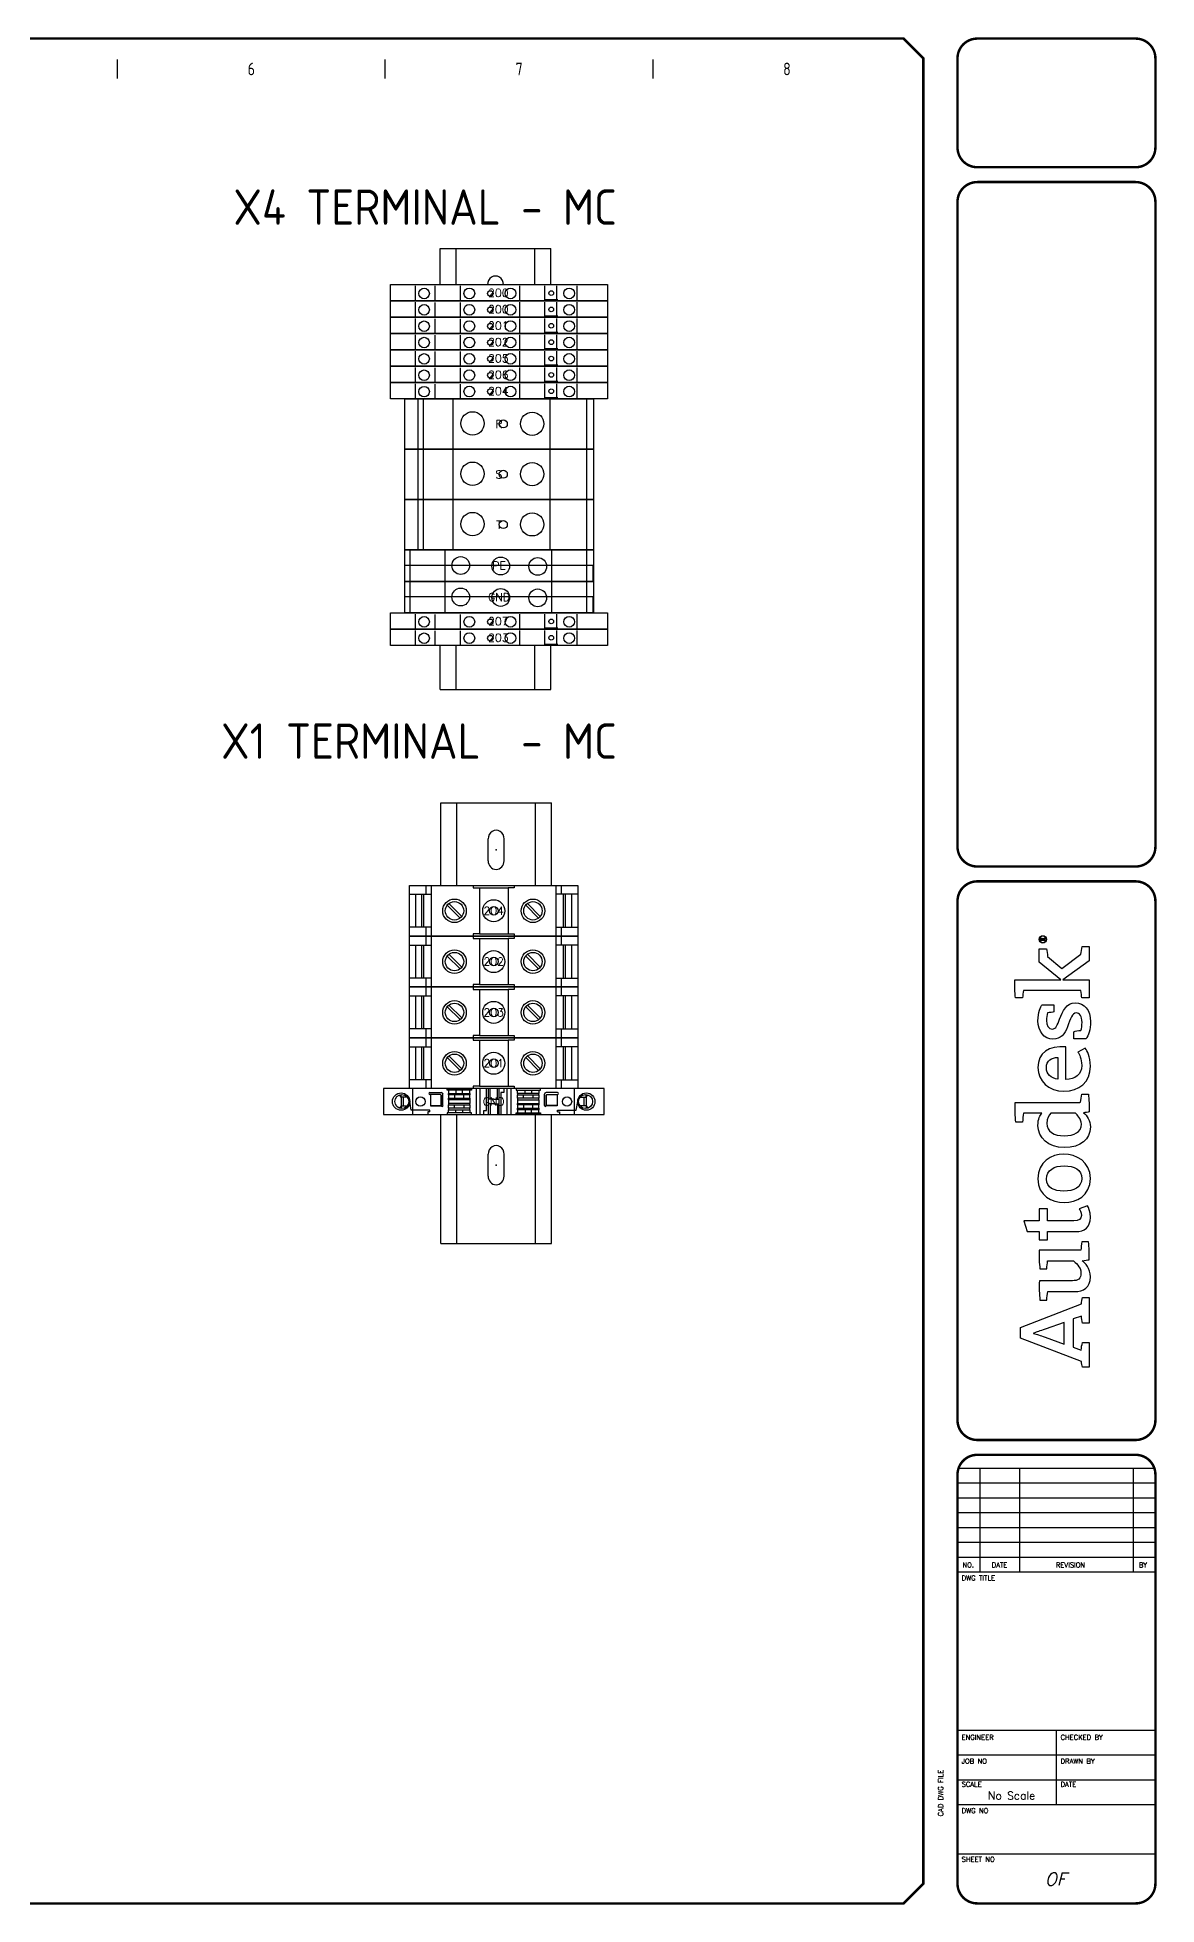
# Model space of a CAD drawing. Header units: inches. Extents: x 0 to 840, y 0 to 593.
# Drawn here: x 485 to 840, y 0 to 593 of the extents above; entities that cross this region are included whole.
import ezdxf
from ezdxf.enums import TextEntityAlignment as Align

# ---------------------------------------------------------------- set-up
doc = ezdxf.new("R2010")
doc.units = ezdxf.units.IN
doc.header["$MEASUREMENT"] = 0
for name, color, linetype in [('LAYER_1', 160, 'Continuous'), ('MISC', 7, 'Continuous'), ('PSYMS', 7, 'Continuous'), ('PTAG', 150, 'Continuous'), ('PTERM', 4, 'Continuous'), ('SYMS', 7, 'Continuous'), ('TITLE', 7, 'Continuous')]:
    doc.layers.add(name, color=color, linetype=linetype)
doc.styles.add('ITALIC', font='ITALIC')
doc.styles.add('SIMPLEX', font='simplex')
doc.styles.add('WD', font='txt.shx')
doc.styles.add('WD_IEC', font='isocp2.shx', dxfattribs={"width": 0.9, "height": 4})

# ---------------------------------------------------------------- blocks, each defined once
blk = doc.blocks.new('VDIN7029')
for p, q in [((-17.53, 139.92), (17.53, 139.92)), ((-17.53, 0), (-17.53, 139.92)), ((-12.45, 0), (-12.45, 139.92)), ((12.45, 0), (12.45, 139.92)), ((17.53, 0), (17.53, 139.92)), ((-2.54, 121.51), (-2.54, 128.42)), ((2.54, 121.51), (2.54, 128.42)), ((-2.54, 71.47), (-2.54, 78.39)), ((2.54, 71.47), (2.54, 78.39)), ((-2.54, 21.44), (-2.54, 28.35)), ((2.54, 21.44), (2.54, 28.35)), ((-17.53, 0), (17.53, 0))]:
    blk.add_line(p, q)
for centre, start_param, end_param in [((0, 128.42), 4.712386, 7.853986), ((0, 121.51), 1.570796, 4.712386), ((0, 78.39), 4.712386, 7.853986), ((0, 71.47), 1.570796, 4.712386), ((0, 28.35), 4.712386, 7.853986), ((0, 21.44), 1.570796, 4.712386)]:
    blk.add_ellipse(centre, major_axis=(0, 2.77), ratio=0.917668, start_param=start_param, end_param=end_param)
for p in [(0, 124.97), (0, 74.93), (0, 24.89)]:
    blk.add_point(p)
blk = doc.blocks.new('AI9-BLK2')
at = {"layer": 'LAYER_1', "color": 7}
blk.add_circle((0, 0), 2.03, dxfattribs=at)
blk.add_open_spline([(1.7, 0), (1.7, -1), (1, -1.8), (0, -1.8), (-1, -1.8), (-1.7, -1), (-1.7, 0), (-1.7, 1), (-1, 1.8), (0, 1.8), (1, 1.8), (1.7, 1), (1.7, 0)], degree=3, knots=[0, 0, 0, 0, 1, 1, 1, 2, 2, 2, 3, 3, 3, 4, 4, 4, 4], dxfattribs=at)
blk = doc.blocks.new('AI9-BLK1')
at = {"layer": 'LAYER_1', "color": 7}
for points, knots in [([(0.7, -1.1), (0.7, -1.1), (0.2, -0.4), (0.2, -0.4), (0.1, -0.2), (0, -0.2), (-0.1, -0.1), (0.3, 0), (0.5, 0.2), (0.5, 0.5), (0.5, 0.8), (0.3, 1.1), (-0.2, 1.1), (-0.2, 1.1), (-0.8, 1.1), (-0.8, 1.1), (-0.8, 1.1), (-0.8, -1.1), (-0.8, -1.1), (-0.8, -1.1), (-0.5, -1.1), (-0.5, -1.1), (-0.5, -1.1), (-0.5, -0.1), (-0.5, -0.1), (-0.4, -0.1), (-0.3, -0.2), (-0.2, -0.3), (-0.2, -0.3), (0.3, -1.1), (0.3, -1.1), (0.3, -1.1), (0.7, -1.1), (0.7, -1.1)], [0, 0, 0, 0, 1, 1, 1, 2, 2, 2, 3, 3, 3, 4, 4, 4, 5, 5, 5, 6, 6, 6, 7, 7, 7, 8, 8, 8, 9, 9, 9, 10, 10, 10, 11, 11, 11, 11]), ([(0.2, 0.5), (0.2, 0.2), (-0.1, 0.1), (-0.3, 0.1), (-0.3, 0.1), (-0.5, 0.1), (-0.5, 0.1), (-0.5, 0.1), (-0.5, 0.8), (-0.5, 0.8), (-0.5, 0.8), (-0.2, 0.8), (-0.2, 0.8), (0.1, 0.8), (0.2, 0.7), (0.2, 0.5)], [0, 0, 0, 0, 1, 1, 1, 2, 2, 2, 3, 3, 3, 4, 4, 4, 5, 5, 5, 5])]:
    blk.add_open_spline(points, degree=3, knots=knots, dxfattribs=at)
blk = doc.blocks.new('LOGO')
for points, knots in [([(35.2, 4.3), (35.2, 4.3), (22.1, 38.1), (22.1, 38.1), (22.1, 38.1), (16.1, 38.1), (16.1, 38.1), (16.1, 38.1), (3.2, 4.3), (3.2, 4.3), (2.2, 4.2), (0.9, 4), (0, 3.7), (0, 3.7), (0, 0), (0, 0), (0, 0), (13.7, 0), (13.7, 0), (13.7, 0), (13.7, 3.7), (13.7, 3.7), (12.4, 4), (10.9, 4.3), (9.5, 4.4), (9.5, 4.4), (11.1, 8.8), (11.1, 8.8), (11.1, 8.8), (26.8, 8.8), (26.8, 8.8), (26.8, 8.8), (28.4, 4.3), (28.4, 4.3), (27, 4.2), (25.8, 4), (24.5, 3.7), (24.5, 3.7), (24.5, 0), (24.5, 0), (24.5, 0), (38.7, 0), (38.7, 0), (38.7, 0), (38.7, 3.7), (38.7, 3.7), (37.9, 3.9), (36, 4.3), (35.2, 4.3)], [0, 0, 0, 0, 1, 1, 1, 2, 2, 2, 3, 3, 3, 4, 4, 4, 5, 5, 5, 6, 6, 6, 7, 7, 7, 8, 8, 8, 9, 9, 9, 10, 10, 10, 11, 11, 11, 12, 12, 12, 13, 13, 13, 14, 14, 14, 15, 15, 15, 16, 16, 16, 16]), ([(70.8, 23.1), (70.8, 23.1), (70.8, 27.7), (70.8, 27.7), (70.8, 27.7), (75.3, 27.7), (75.3, 27.7), (75.3, 27.7), (75.3, 34.3), (75.3, 34.3), (75.3, 34.3), (81.3, 36.2), (81.3, 36.2), (81.3, 36.2), (81.3, 27.7), (81.3, 27.7), (81.3, 27.7), (88, 27.7), (88, 27.7), (88, 27.7), (88, 23.1), (88, 23.1), (88, 23.1), (81.3, 23.1), (81.3, 23.1), (81.3, 23.1), (81.3, 8.4), (81.3, 8.4), (81.3, 5.6), (82.1, 4.3), (84.3, 4.3), (86, 4.3), (87.5, 5.1), (88, 5.5), (88, 5.5), (89.7, 0.9), (89.7, 0.9), (88.7, 0.3), (86.5, -0.7), (83.2, -0.7), (77.6, -0.7), (75.3, 2.4), (75.3, 7.4), (75.3, 7.4), (75.3, 23.1), (75.3, 23.1), (75.3, 23.1), (70.8, 23.1), (70.8, 23.1)], [0, 0, 0, 0, 1, 1, 1, 2, 2, 2, 3, 3, 3, 4, 4, 4, 5, 5, 5, 6, 6, 6, 7, 7, 7, 8, 8, 8, 9, 9, 9, 10, 10, 10, 11, 11, 11, 12, 12, 12, 13, 13, 13, 14, 14, 14, 15, 15, 15, 16, 16, 16, 16]), ([(147.1, 4.7), (147.1, 5.4), (147, 6.1), (147, 6.9), (147, 6.9), (147, 41.1), (147, 41.1), (143.4, 41.2), (139.3, 41), (136.1, 40.7), (136.1, 40.7), (136.1, 37), (136.1, 37), (137.7, 36.8), (139.6, 36.6), (141, 36.4), (141, 36.4), (141, 36.4), (141, 36.4), (141, 36.4), (141, 26.2), (141, 26.2), (140, 27.1), (138, 28.4), (134.3, 28.4), (127.3, 28.4), (122, 22.6), (122, 13.8), (122, 4.5), (126.6, -0.7), (133.4, -0.7), (137.1, -0.7), (139.6, 1.1), (141.3, 3.1), (141.3, 2.1), (141.6, 0.6), (141.8, 0), (145.2, -0.2), (148.7, 0.1), (151.7, 0.4), (151.7, 0.4), (151.7, 4.1), (151.7, 4.1), (150.2, 4.2), (148.4, 4.5), (147.1, 4.7)], [0, 0, 0, 0, 1, 1, 1, 2, 2, 2, 3, 3, 3, 4, 4, 4, 5, 5, 5, 6, 6, 6, 7, 7, 7, 8, 8, 8, 9, 9, 9, 10, 10, 10, 11, 11, 11, 12, 12, 12, 13, 13, 13, 14, 14, 14, 15, 15, 15, 15]), ([(229.4, 4.6), (229.4, 4.6), (221.5, 15.2), (221.5, 15.2), (221.5, 15.2), (228, 23), (228, 23), (229.4, 23.1), (231.3, 23.3), (232.4, 23.6), (232.4, 23.6), (232.4, 27.7), (232.4, 27.7), (232.4, 27.7), (225, 27.7), (225, 27.7), (225, 27.7), (215.2, 15.6), (215.2, 15.6), (215.2, 15.6), (215.2, 41.2), (215.2, 41.2), (211.8, 41.3), (208.2, 41.2), (205.1, 40.9), (205.1, 40.9), (205.1, 36.9), (205.1, 36.9), (206.5, 36.8), (208, 36.6), (209.1, 36.5), (209.1, 36.5), (209.1, 4.5), (209.1, 4.5), (207.8, 4.4), (206.3, 4.2), (205.1, 4), (205.1, 4), (205.1, 0), (205.1, 0), (205.1, 0), (215.2, 0), (215.2, 0), (215.2, 0), (215.2, 14.5), (215.2, 14.5), (215.2, 14.5), (225.6, 0), (225.6, 0), (225.6, 0), (233.7, 0), (233.7, 0), (233.7, 0), (233.7, 3.8), (233.7, 3.8), (232.2, 4.2), (230.6, 4.4), (229.4, 4.6)], [0, 0, 0, 0, 1, 1, 1, 2, 2, 2, 3, 3, 3, 4, 4, 4, 5, 5, 5, 6, 6, 6, 7, 7, 7, 8, 8, 8, 9, 9, 9, 10, 10, 10, 11, 11, 11, 12, 12, 12, 13, 13, 13, 14, 14, 14, 15, 15, 15, 16, 16, 16, 17, 17, 17, 18, 18, 18, 19, 19, 19, 19]), ([(12.8, 13.8), (12.8, 13.8), (16.6, 24.3), (16.6, 24.3), (17.8, 27.5), (18.2, 28.8), (18.8, 30.9), (18.8, 30.9), (18.9, 30.9), (18.9, 30.9), (19.6, 28.9), (20, 27.5), (21.1, 24.3), (21.1, 24.3), (24.9, 13.8), (24.9, 13.8), (24.9, 13.8), (12.8, 13.8), (12.8, 13.8)], [0, 0, 0, 0, 1, 1, 1, 2, 2, 2, 3, 3, 3, 4, 4, 4, 5, 5, 5, 6, 6, 6, 6]), ([(59.7, -0.1), (59.5, 0.6), (59.2, 2.6), (59.1, 3.8), (57.8, 2), (54.9, -0.7), (50.2, -0.7), (44.2, -0.7), (42, 3.1), (42, 8.1), (42, 8.1), (42, 22.9), (42, 22.9), (40.6, 23.2), (38.8, 23.4), (37.3, 23.5), (37.3, 23.5), (37.3, 27.3), (37.3, 27.3), (40.3, 27.6), (44.4, 27.8), (48, 27.6), (48, 27.6), (48, 9.3), (48, 9.3), (48, 6.2), (49.1, 4.5), (52.3, 4.5), (55.8, 4.5), (58.4, 7.9), (59, 8.6), (59, 8.6), (59, 23), (59, 23), (57.8, 23.2), (56, 23.4), (54.6, 23.5), (54.6, 23.5), (54.6, 27.3), (54.6, 27.3), (57.6, 27.7), (61.5, 27.8), (65, 27.7), (65, 27.7), (65, 4.6), (65, 4.6), (66.3, 4.4), (68.1, 4.2), (69.6, 4.1), (69.6, 4.1), (69.6, 0.3), (69.6, 0.3), (66.7, 0), (63, -0.2), (59.7, -0.1)], [0, 0, 0, 0, 1, 1, 1, 2, 2, 2, 3, 3, 3, 4, 4, 4, 5, 5, 5, 6, 6, 6, 7, 7, 7, 8, 8, 8, 9, 9, 9, 10, 10, 10, 11, 11, 11, 12, 12, 12, 13, 13, 13, 14, 14, 14, 15, 15, 15, 16, 16, 16, 17, 17, 17, 18, 18, 18, 18]), ([(104.8, -0.7), (95.2, -0.7), (91.4, 7), (91.4, 13.8), (91.4, 20.6), (95.1, 28.4), (104.6, 28.4), (114.1, 28.4), (118.3, 20.8), (118.3, 14), (118.3, 7.2), (114.2, -0.7), (104.8, -0.7)], [0, 0, 0, 0, 1, 1, 1, 2, 2, 2, 3, 3, 3, 4, 4, 4, 4]), ([(104.5, 23.6), (99.6, 23.6), (97.8, 19.5), (97.8, 14), (97.8, 8.5), (99.9, 4.1), (104.8, 4.1), (109.8, 4.1), (111.8, 8.2), (111.8, 13.8), (111.8, 19.3), (109.5, 23.6), (104.5, 23.6)], [0, 0, 0, 0, 1, 1, 1, 2, 2, 2, 3, 3, 3, 4, 4, 4, 4]), ([(141, 7.6), (140.3, 6.7), (138.2, 4.3), (135, 4.3), (130.5, 4.3), (128.5, 8.1), (128.5, 13.8), (128.5, 19.6), (130.9, 23.5), (135.4, 23.5), (138.3, 23.5), (139.9, 22.3), (141, 21.3), (141, 21.3), (141, 7.6), (141, 7.6)], [0, 0, 0, 0, 1, 1, 1, 2, 2, 2, 3, 3, 3, 4, 4, 4, 5, 5, 5, 5]), ([(167.6, 4.1), (171.4, 4.1), (173.8, 5.5), (175, 6.2), (175, 6.2), (177.1, 2.1), (177.1, 2.1), (175.5, 1.1), (172.6, -0.7), (167.2, -0.7), (158.2, -0.7), (153.3, 5.5), (153.3, 14), (153.3, 22.5), (158.9, 28.4), (166.4, 28.4), (174.6, 28.4), (178.7, 22.5), (177.9, 12.9), (177.9, 12.9), (159.8, 12.9), (159.8, 12.9), (160, 7.9), (162.3, 4.1), (167.6, 4.1)], [0, 0, 0, 0, 1, 1, 1, 2, 2, 2, 3, 3, 3, 4, 4, 4, 5, 5, 5, 6, 6, 6, 7, 7, 7, 8, 8, 8, 8]), ([(172, 17.3), (171.9, 20.8), (170.4, 23.7), (166.3, 23.7), (162.6, 23.7), (160.6, 21.2), (159.9, 17.3), (159.9, 17.3), (172, 17.3), (172, 17.3)], [0, 0, 0, 0, 1, 1, 1, 2, 2, 2, 3, 3, 3, 3]), ([(193.3, 16.4), (190.2, 17.6), (187.8, 18.3), (187.8, 20.5), (187.8, 22.6), (189.9, 23.7), (192.6, 23.7), (194.1, 23.7), (195.6, 23.5), (196.8, 23.1), (196.9, 21.9), (197.1, 20.1), (197.3, 19.6), (197.3, 19.6), (201.3, 19.6), (201.3, 19.6), (201.3, 19.6), (201.3, 26.1), (201.3, 26.1), (200.2, 26.8), (197.1, 28.4), (192.4, 28.4), (186.5, 28.4), (182.2, 25), (182.2, 20.1), (182.2, 15.7), (184.9, 13.4), (189.1, 11.9), (193.4, 10.4), (196.7, 9.3), (196.7, 7.2), (196.7, 5.1), (195, 3.9), (191.4, 3.9), (189.9, 3.9), (188.1, 4.1), (187, 4.6), (186.9, 5.9), (186.6, 7.8), (186.3, 8.4), (186.3, 8.4), (182.3, 8.4), (182.3, 8.4), (182.3, 8.4), (182.3, 1.6), (182.3, 1.6), (182.3, 1.6), (182.3, 1.6), (182.3, 1.6), (184.1, 0.5), (187.5, -0.8), (191.8, -0.8), (198.3, -0.8), (202.4, 2.6), (202.4, 7.8), (202.4, 12.5), (197.8, 14.6), (193.3, 16.4)], [0, 0, 0, 0, 1, 1, 1, 2, 2, 2, 3, 3, 3, 4, 4, 4, 5, 5, 5, 6, 6, 6, 7, 7, 7, 8, 8, 8, 9, 9, 9, 10, 10, 10, 11, 11, 11, 12, 12, 12, 13, 13, 13, 14, 14, 14, 15, 15, 15, 16, 16, 16, 17, 17, 17, 18, 18, 18, 19, 19, 19, 19])]:
    blk.add_open_spline(points, degree=3, knots=knots)
for name, p in [('AI9-BLK2', (237.6, 25.7)), ('AI9-BLK1', (237.8, 25.7))]:
    blk.add_blockref(name, p)
blk = doc.blocks.new('acade_title')
at = {"layer": 'SYMS'}
for p, q in [((510, 580), (510, 586)), ((595, 580), (595, 586)), ((680, 580), (680, 586))]:
    blk.add_line(p, q, dxfattribs=at)
at = {"layer": 'TITLE'}
for p, q in [((765.79, 586.36), (765.79, 551.29)), ((776.63, 138.97), (839.44, 138.97)), ((783.7, 138.97), (783.7, 106)), ((796.26, 138.97), (796.26, 106)), ((832.38, 138.97), (832.38, 106)), ((776.63, 134.26), (839.44, 134.26)), ((776.63, 129.55), (839.44, 129.55)), ((776.63, 124.84), (839.44, 124.84)), ((776.63, 120.13), (839.44, 120.13)), ((776.63, 115.42), (839.44, 115.42)), ((776.63, 110.71), (839.44, 110.71)), ((776.63, 106), (839.44, 106)), ((765.79, 7.07), (765.79, 55.62)), ((776.63, 55.75), (839.44, 55.75)), ((808.04, 32.19), (808.04, 55.75)), ((776.63, 47.89), (839.44, 47.89)), ((776.63, 40.04), (839.44, 40.04)), ((776.63, 32.19), (839.44, 32.19)), ((776.63, 16.49), (839.44, 16.49))]:
    blk.add_line(p, q, dxfattribs=at)
at = {"layer": 'TITLE', "const_width": 0.784}
blk.add_lwpolyline([(765.79, 7.07), (765.79, 586.36), (759.5, 592.64), (7.07, 592.64), (0.79, 586.36), (0.79, 7.07), (7.07, 0.79), (759.5, 0.79)], close=True, dxfattribs=at)
for points in [[(782.91, 592.64, 0.414214), (776.63, 586.36, 0.414214)], [(839.44, 586.36, 0.414214), (833.16, 592.64, 0.414214)], [(776.63, 558.09, 0.414214), (782.91, 551.81, 0.414214)], [(833.16, 551.81, 0.414214), (839.44, 558.09, 0.414214)], [(782.91, 547.1, 0.414214), (776.63, 540.82, 0.414214)], [(839.44, 540.82, 0.414214), (833.16, 547.1, 0.414214)], [(776.63, 336.15, 0.414214), (782.91, 329.87, 0.414214)], [(833.16, 329.87, 0.414214), (839.44, 336.15, 0.414214)], [(782.91, 325.16, 0.414214), (776.63, 318.88, 0.414214)], [(839.44, 318.88, 0.414214), (833.16, 325.16, 0.414214)], [(776.63, 154.15, 0.414214), (782.91, 147.87, 0.414214)], [(833.16, 147.87, 0.414214), (839.44, 154.15, 0.414214)], [(782.91, 143.16, 0.414214), (776.63, 136.88, 0.414214)], [(839.44, 136.88, 0.414214), (833.16, 143.16, 0.414214)], [(776.63, 7.07, 0.414214), (782.91, 0.79, 0.414214)], [(833.16, 0.79, 0.414214), (839.44, 7.07, 0.414214)]]:
    blk.add_lwpolyline(points, format="xyb", dxfattribs=at)
for points in [[(833.16, 592.64), (782.91, 592.64)], [(776.63, 586.36), (776.63, 558.09)], [(839.44, 586.36), (839.44, 558.09)], [(833.16, 551.81), (782.91, 551.81)], [(833.16, 547.1), (782.91, 547.1)], [(776.63, 540.82), (776.63, 336.15)], [(839.44, 540.82), (839.44, 336.15)], [(782.91, 329.87), (833.16, 329.87)], [(782.91, 325.16), (833.16, 325.16)], [(782.91, 147.87), (833.16, 147.87)], [(782.91, 143.16), (833.16, 143.16)], [(776.63, 136.88), (776.63, 7.07)], [(839.44, 136.88), (839.44, 7.07)], [(782.91, 0.79), (833.16, 0.79)]]:
    blk.add_lwpolyline(points, dxfattribs=at)
at = {"layer": 'TITLE', "color": 7, "const_width": 0.784}
for points in [[(776.63, 318.88), (776.63, 154.15)], [(839.44, 318.88), (839.44, 154.15)]]:
    blk.add_lwpolyline(points, dxfattribs=at)
at = {"xscale": 0.571500000000015, "yscale": 0.571500000000015, "zscale": 0.571500000000015, "rotation": 90}
blk.add_blockref('LOGO', (818.39, 170.97), dxfattribs=at)
at = {"layer": 'SYMS', "style": 'WD_IEC', "width": 0.9}
for s, p in [('6', (552.5, 581)), ('7', (637.5, 581)), ('8', (722.5, 581))]:
    blk.add_text(s, height=4, dxfattribs=at).set_placement(p, align=Align.CENTER)
at = {"layer": 'TITLE', "color": 1}
for s, height, style, p in [('NO.', 1.57, 'SIMPLEX', (780.03, 108.22)), ('DATE', 1.57, 'SIMPLEX', (789.98, 108.22)), ('REVISION', 1.57, 'SIMPLEX', (812.49, 108.22)), ('BY', 1.57, 'SIMPLEX', (835.52, 108.22)), ('OF', 4, 'ITALIC', (807.77, 8.51))]:
    blk.add_text(s, height=height, dxfattribs=dict(at, style=style)).set_placement(p, align=Align.MIDDLE)
at = {"layer": 'TITLE', "color": 1, "style": 'SIMPLEX'}
for s, p in [('DWG TITLE', (777.94, 103.25)), ('ENGINEER', (777.94, 52.74)), ('CHECKED BY', (809.35, 52.74)), ('JOB NO', (777.94, 45.15)), ('DRAWN BY', (809.35, 45.15)), ('SCALE', (777.94, 37.82)), ('DATE', (809.35, 37.82)), ('DWG NO', (777.94, 29.44)), ('SHEET NO', (777.94, 14))]:
    blk.add_text(s, height=1.57, dxfattribs=at).set_placement(p)
blk.add_text('CAD DWG FILE', height=1.5703, rotation=90, dxfattribs=at).set_placement((772.05, 28.4))
at = {"layer": 'TITLE', "color": 1, "style": 'ITALIC'}
for tag, height, p in [('TITLE#1', 3, (806.47, 85.58)), ('TITLE#2', 3, (806.47, 80.5)), ('TITLE#3', 3, (806.47, 75.41)), ('TITLE#4', 3, (806.47, 70.33)), ('DWG#', 4, (806.47, 20.76))]:
    blk.add_attdef(tag, text='', height=height, dxfattribs=at).set_placement(p, align=Align.CENTER)
at = {"layer": 'TITLE', "color": 1, "style": 'SIMPLEX'}
blk.add_attdef('CAD#', (772.63, 49.19), '', height=2.5, rotation=90, dxfattribs=at)
at = {"layer": 'TITLE', "color": 1}
for tag, p, height, style in [('ENGINEER', (783.37, 49.19), 2.5, 'ITALIC'), ('CHKDBY', (813.2, 49.2), 2.5, 'ITALIC'), ('JOB#', (789.06, 41.3), 2.5, 'SIMPLEX'), ('DRAWNBY', (814.95, 41.3), 2.5, 'ITALIC'), ('SCALE', (786.29, 33.76), 2.5, 'SIMPLEX'), ('DATE', (812.8, 33.76), 2.5, 'SIMPLEX'), ('SHTS', (815.9, 6.29), 4, 'ITALIC')]:
    blk.add_attdef(tag, p, '', height=height, dxfattribs=dict(at, style=style))
at = {"layer": 'TITLE', "color": 1, "style": 'ITALIC'}
blk.add_attdef('SH#', text='', height=4, dxfattribs=at).set_placement((799.54, 6.29), align=Align.RIGHT)
at = {"layer": 'TITLE', "color": 7, "flags": 9}
blk.add_attdef('WD_TB', (782.91, 0.79), '', height=3.14, dxfattribs=at)
blk = doc.blocks.new('8wa1205')
at = {"style": 'WD', "flags": 1}
for tag, height, p in [('INST', 0.125, (0.008, 0.421)), ('LOC', 0.125, (0.008, 0.245)), ('WDBLKNAM', 0.05, (0, -0.911)), ('CAT', 0.05, (0, -0.839)), ('FP', 0.05, (0, -0.983)), ('FPT', 0.05, (0.141, -0.983)), ('ASSYCODE', 0.05, (0, -1.069))]:
    blk.add_attdef(tag, text='', height=height, dxfattribs=at).set_placement(p, align=Align.CENTER)
blk.add_wipeout([(1.053, -0.635), (-1.053, -0.635), (-1.053, 0), (1.053, 0)])
for p, q in [((-0.846, -0.111), (-0.846, 0)), ((-0.779, -0.635), (-0.779, 0)), ((-1.053, -0.111), (-0.779, -0.111)), ((-0.974, -0.524), (-0.974, -0.111)), ((-0.899, -0.524), (-0.899, -0.111)), ((-0.874, -0.524), (-0.874, -0.111)), ((-0.4, -0.387), (-0.56, -0.227)), ((-0.179, -0.03), (0.179, -0.03)), ((0.581, -0.387), (0.421, -0.227)), ((0.779, -0.635), (0.779, 0)), ((1.053, -0.111), (0.779, -0.111)), ((0.846, -0.111), (0.846, 0)), ((0.874, -0.524), (0.874, -0.111)), ((0.899, -0.524), (0.899, -0.111)), ((0.974, -0.524), (0.974, -0.111)), ((-0.421, -0.408), (-0.581, -0.248)), ((0.56, -0.408), (0.4, -0.248)), ((-0.779, -0.524), (-1.053, -0.524)), ((-0.846, -0.635), (-0.846, -0.524)), ((-0.179, -0.605), (0.179, -0.605)), ((0.779, -0.524), (1.053, -0.524)), ((0.846, -0.635), (0.846, -0.524))]:
    blk.add_line(p, q)
blk.add_lwpolyline([(1.053, -0.635), (-1.053, -0.635), (-1.053, 0), (1.053, 0)], close=True)
blk.add_lwpolyline([(1.053, -0.635), (-1.053, -0.635), (-1.053, 0), (1.053, 0)], close=True)
for points in [[(-0.255, 0), (-0.255, -0.03), (-0.179, -0.03), (-0.179, -0.605), (-0.255, -0.605), (-0.255, -0.635)], [(0.255, 0), (0.255, -0.03), (0.179, -0.03), (0.179, -0.605), (0.255, -0.605), (0.255, -0.635)]]:
    blk.add_lwpolyline(points)
for centre, radius in [((-0.49, -0.318), 0.147), ((-0.49, -0.318), 0.115), ((0, -0.318), 0.138), ((0.49, -0.318), 0.147), ((0.49, -0.318), 0.115), ((0, -0.318), 0.0538)]:
    blk.add_circle(centre, radius)
for tag, height, p in [('P_TAGSTRIP', 0.125, (0.008, 0.068)), ('MFG', 0.05, (0, -0.768))]:
    blk.add_attdef(tag, text='', height=height, dxfattribs=at).set_placement(p, align=Align.CENTER)
at = {"style": 'WD', "width": 0.8}
blk.add_attdef('WIRENOL', text='', height=0.1, dxfattribs=at).set_placement((-1.123, -0.318), align=Align.MIDDLE_RIGHT)
at = {"style": 'WD', "flags": 1}
blk.add_attdef('TERMDESCL', text='', height=0.05, dxfattribs=at).set_placement((-1.12, -0.432), align=Align.MIDDLE_RIGHT)
at = {"style": 'WD'}
for tag in ['WIRENO', 'TERM']:
    blk.add_attdef(tag, text='', height=0.1, dxfattribs=at).set_placement((0, -0.318), align=Align.MIDDLE_CENTER)
at = {"style": 'WD', "flags": 1}
blk.add_attdef('TERMDESCR', text='', height=0.05, dxfattribs=at).set_placement((1.123, -0.432), align=Align.MIDDLE_LEFT)
at = {"style": 'WD', "width": 0.8}
blk.add_attdef('WIRENOR', text='', height=0.1, dxfattribs=at).set_placement((1.123, -0.318), align=Align.MIDDLE_LEFT)
blk = doc.blocks.new('2011-1ph')
at = {"style": 'WD', "flags": 1}
for tag, height, p in [('INST', 0.125, (0.008, 0.421)), ('LOC', 0.125, (0.008, 0.245)), ('WDBLKNAM', 0.05, (0, -0.549)), ('ASSYCODE', 0.05, (0, -0.708)), ('FP', 0.05, (0, -0.621)), ('FPT', 0.05, (0.141, -0.621))]:
    blk.add_attdef(tag, text='', height=height, dxfattribs=at).set_placement(p, align=Align.CENTER)
blk.add_wipeout([(-1.378, -0.323), (1.378, -0.323), (1.378, 0), (-1.378, 0)])
for p, q in [((-1.157, -0.107), (-1.176, -0.078)), ((-1.157, -0.216), (-1.176, -0.245)), ((-1.157, -0.107), (-1.157, -0.074)), ((-1.157, -0.216), (-1.157, -0.249)), ((-1.129, -0.216), (-1.129, -0.107)), ((-1.03, -0.27), (-1.049, -0.162)), ((-1.011, -0.323), (-1.011, 0)), ((-0.791, -0.21), (-0.791, -0.216)), ((-0.791, -0.216), (-0.655, -0.216)), ((-0.564, -0.139), (-0.564, -0.184)), ((-0.299, -0.139), (-0.299, -0.184)), ((-0.217, -0.323), (-0.217, 0)), ((-0.17, -0.323), (-0.17, 0)), ((0.17, -0.323), (0.17, 0)), ((0.217, -0.323), (0.217, 0)), ((0.299, -0.139), (0.299, -0.184)), ((0.564, -0.139), (0.564, -0.184)), ((0.791, -0.216), (0.655, -0.216)), ((0.791, -0.21), (0.791, -0.216)), ((1.011, -0.323), (1.011, 0)), ((1.03, -0.27), (1.049, -0.162)), ((1.129, -0.216), (1.129, -0.107)), ((1.157, -0.107), (1.157, -0.074)), ((1.157, -0.107), (1.176, -0.078)), ((1.157, -0.216), (1.176, -0.245)), ((1.157, -0.216), (1.157, -0.249)), ((-1.011, -0.27), (-1.03, -0.27)), ((-0.799, -0.27), (-1.011, -0.27)), ((-0.799, -0.291), (-0.823, -0.291)), ((-0.823, -0.291), (-0.823, -0.323)), ((-0.799, -0.291), (-0.799, -0.27)), ((0.799, -0.27), (1.011, -0.27)), ((0.799, -0.291), (0.799, -0.27)), ((0.799, -0.291), (0.823, -0.291)), ((0.823, -0.291), (0.823, -0.323)), ((1.011, -0.27), (1.03, -0.27))]:
    blk.add_line(p, q)
for points in [[(-1.378, -0.323), (1.378, -0.323), (1.378, 0), (-1.378, 0)], [(-0.583, 0), (-0.279, 0), (-0.279, -0.019), (-0.583, -0.019)], [(-0.299, -0.019), (-0.564, -0.019), (-0.564, -0.059), (-0.299, -0.059)], [(-0.299, -0.079), (-0.564, -0.079), (-0.564, -0.059), (-0.299, -0.059)], [(-0.299, -0.079), (-0.564, -0.079), (-0.564, -0.119), (-0.299, -0.119)], [(-0.299, -0.139), (-0.564, -0.139), (-0.564, -0.119), (-0.299, -0.119)], [(-0.299, -0.184), (-0.564, -0.184), (-0.564, -0.204), (-0.299, -0.204)], [(-0.299, -0.244), (-0.564, -0.244), (-0.564, -0.204), (-0.299, -0.204)], [(-0.489, -0.119), (-0.374, -0.119), (-0.374, -0.079), (-0.489, -0.079)], [(-0.489, -0.204), (-0.374, -0.204), (-0.374, -0.244), (-0.489, -0.244)], [(-0.472, -0.059), (-0.391, -0.059), (-0.391, -0.019), (-0.472, -0.019)], [(0.583, 0), (0.279, 0), (0.279, -0.019), (0.583, -0.019)], [(0.299, -0.019), (0.564, -0.019), (0.564, -0.059), (0.299, -0.059)], [(0.299, -0.079), (0.564, -0.079), (0.564, -0.059), (0.299, -0.059)], [(0.299, -0.079), (0.564, -0.079), (0.564, -0.119), (0.299, -0.119)], [(0.299, -0.139), (0.564, -0.139), (0.564, -0.119), (0.299, -0.119)], [(0.299, -0.184), (0.564, -0.184), (0.564, -0.204), (0.299, -0.204)], [(0.299, -0.244), (0.564, -0.244), (0.564, -0.204), (0.299, -0.204)], [(0.489, -0.119), (0.374, -0.119), (0.374, -0.079), (0.489, -0.079)], [(0.489, -0.204), (0.374, -0.204), (0.374, -0.244), (0.489, -0.244)], [(0.472, -0.059), (0.391, -0.059), (0.391, -0.019), (0.472, -0.019)], [(-0.583, -0.323), (-0.279, -0.323), (-0.279, -0.304), (-0.583, -0.304)], [(-0.299, -0.244), (-0.564, -0.244), (-0.564, -0.264), (-0.299, -0.264)], [(-0.299, -0.304), (-0.564, -0.304), (-0.564, -0.264), (-0.299, -0.264)], [(-0.472, -0.264), (-0.391, -0.264), (-0.391, -0.304), (-0.472, -0.304)], [(0.583, -0.323), (0.279, -0.323), (0.279, -0.304), (0.583, -0.304)], [(0.299, -0.244), (0.564, -0.244), (0.564, -0.264), (0.299, -0.264)], [(0.299, -0.304), (0.564, -0.304), (0.564, -0.264), (0.299, -0.264)], [(0.472, -0.264), (0.391, -0.264), (0.391, -0.304), (0.472, -0.304)]]:
    blk.add_lwpolyline(points, close=True)
for points in [[(-0.125, -0.323), (-0.125, -0.275), (-0.089, -0.275), (-0.089, 0)], [(-1.079, -0.107), (-1.157, -0.107), (-1.157, -0.216)], [(-1.157, -0.216), (-1.079, -0.216)], [(-0.797, -0.048), (-0.656, -0.048)], [(-0.665, -0.075), (-0.797, -0.075)], [(-0.665, -0.075), (-0.791, -0.075), (-0.791, -0.21)], [(-0.791, -0.21), (-0.656, -0.21), (-0.656, -0.083)], [(-0.656, -0.083), (-0.656, -0.21)], [(-0.634, -0.21), (-0.634, -0.071)], [(-0.067, -0.323), (-0.067, 0)], [(-0.067, -0.295), (-0.067, -0.028)], [(0, -0.132), (-0.067, -0.132)], [(0, -0.132), (-0.067, -0.132)], [(0, -0.191), (-0.067, -0.191)], [(0, -0.191), (-0.067, -0.191)], [(-0.046, -0.132), (-0.046, 0)], [(-0.046, -0.132), (-0.046, -0.028)], [(-0.046, -0.191), (-0.046, -0.295)], [(-0.046, -0.191), (-0.046, -0.323)], [(0, -0.132), (0.067, -0.132)], [(0, -0.191), (0.067, -0.191)], [(0.046, -0.132), (0.046, 0)], [(0.046, -0.191), (0.046, -0.323)], [(0.067, -0.323), (0.067, 0)], [(0.125, 0), (0.125, -0.048), (0.089, -0.048), (0.089, -0.323)], [(0.634, -0.21), (0.634, -0.071)], [(0.797, -0.048), (0.656, -0.048)], [(0.656, -0.083), (0.656, -0.21)], [(0.791, -0.21), (0.656, -0.21), (0.656, -0.083)], [(0.665, -0.075), (0.791, -0.075), (0.791, -0.21)], [(0.665, -0.075), (0.797, -0.075)], [(1.079, -0.107), (1.157, -0.107), (1.157, -0.216)], [(1.157, -0.216), (1.079, -0.216)]]:
    blk.add_lwpolyline(points)
for centre, radius in [((-1.157, -0.162), 0.108), ((-1.148, -0.162), 0.0879), ((-0.916, -0.162), 0.058), ((0.916, -0.162), 0.058), ((1.157, -0.162), 0.108), ((1.148, -0.162), 0.0879)]:
    blk.add_circle(centre, radius)
for centre, radius, start, end in [((-0.797, -0.061), 0.0134, 90, 270), ((-0.665, -0.083), 0.00849, 0, 90), ((-0.656, -0.071), 0.0229, 0, 90), ((-0.645, -0.21), 0.0114, 180, 0), ((0.656, -0.071), 0.0229, 90, 180), ((0.645, -0.21), 0.0114, 180, 0), ((0.665, -0.083), 0.00849, 90, 180), ((0.797, -0.061), 0.0134, 270, 90)]:
    blk.add_arc(centre, radius, start, end)
for tag, height, p in [('P_TAGSTRIP', 0.125, (0.008, 0.068)), ('MFG', 0.05, (0, -0.406)), ('CAT', 0.05, (0, -0.478))]:
    blk.add_attdef(tag, text='', height=height, dxfattribs=at).set_placement(p, align=Align.CENTER)
at = {"style": 'WD', "width": 0.8}
blk.add_attdef('WIRENOL', text='', height=0.1, dxfattribs=at).set_placement((-1.448, -0.162), align=Align.MIDDLE_RIGHT)
at = {"style": 'WD'}
for tag in ['WIRENO', 'TERM']:
    blk.add_attdef(tag, text='', height=0.1, dxfattribs=at).set_placement((0, -0.162), align=Align.MIDDLE_CENTER)
at = {"style": 'WD', "width": 0.8}
blk.add_attdef('WIRENOR', text='', height=0.1, dxfattribs=at).set_placement((1.448, -0.162), align=Align.MIDDLE_LEFT)
at = {"style": 'WD', "flags": 1}
blk.add_attdef('TERMDESCL', text='', height=0.05, dxfattribs=at).set_placement((-1.445, -0.276), align=Align.MIDDLE_RIGHT)
blk.add_attdef('TERMDESCR', text='', height=0.05, dxfattribs=at).set_placement((1.448, -0.276), align=Align.MIDDLE_LEFT)
blk = doc.blocks.new('WDK2_5_WQV')
at = {"style": 'WD_IEC', "flags": 1}
for tag, height, p in [('INST', 0.125, (0, 0.384)), ('LOC', 0.125, (0, 0.207)), ('WDBLKNAM', 0.05, (0, -0.41)), ('FP', 0.05, (0, -0.481)), ('FPT', 0.05, (0.141, -0.481)), ('ASSYCODE', 0.05, (0, -0.568))]:
    blk.add_attdef(tag, text='', height=height, dxfattribs=at).set_placement(p, align=Align.CENTER)
blk.add_wipeout([(1.356, -0.008), (1.356, -0.204), (-1.356, -0.204), (-1.356, 0), (1.356, 0)])
for p, q in [((-1.044, -0.204), (-1.044, -0.016)), ((-0.8, -0.204), (-0.8, -0.019)), ((-0.48, -0.204), (-0.48, -0.019)), ((0.261, -0.204), (0.261, -0.016)), ((0.573, -0.204), (0.573, -0.016)), ((0.573, -0.188), (0.733, -0.188)), ((0.724, -0.188), (0.724, -0.016)), ((0.977, -0.204), (0.977, -0.016))]:
    blk.add_line(p, q)
blk.add_lwpolyline([(1.356, -0.008), (1.356, -0.204), (-1.356, -0.204), (-1.356, 0), (1.356, 0)], close=True)
for centre, radius in [((-0.936, -0.113), 0.066), ((-0.371, -0.112), 0.0674), ((-0.109, -0.112), 0.0337), ((0.143, -0.112), 0.0674), ((0.653, -0.108), 0.0295), ((0.876, -0.112), 0.0674)]:
    blk.add_circle(centre, radius)
for tag, height, p in [('P_TAGSTRIP', 0.125, (0, 0.031)), ('MFG', 0.05, (0, -0.267)), ('CAT', 0.05, (0, -0.338))]:
    blk.add_attdef(tag, text='', height=height, dxfattribs=at).set_placement(p, align=Align.CENTER)
at = {"style": 'WD_IEC', "width": 0.8}
blk.add_attdef('WIRENOL', text='', height=0.1, dxfattribs=at).set_placement((-1.409, -0.102), align=Align.MIDDLE_RIGHT)
at = {"style": 'WD_IEC', "flags": 1}
blk.add_attdef('TERMDESCL', text='', height=0.05, dxfattribs=at).set_placement((-1.406, -0.217), align=Align.MIDDLE_RIGHT)
at = {"style": 'WD_IEC'}
for tag in ['WIRENO', 'TERM']:
    blk.add_attdef(tag, text='', height=0.1, dxfattribs=at).set_placement((-0.009, -0.106), align=Align.MIDDLE_CENTER)
at = {"style": 'WD_IEC', "flags": 1}
blk.add_attdef('TERMDESCR', text='', height=0.05, dxfattribs=at).set_placement((1.402, -0.221), align=Align.MIDDLE_LEFT)
at = {"style": 'WD_IEC', "width": 0.8}
blk.add_attdef('WIRENOR', text='', height=0.1, dxfattribs=at).set_placement((1.403, -0.106), align=Align.MIDDLE_LEFT)
blk = doc.blocks.new('WDU35')
at = {"style": 'WD_IEC', "flags": 1}
for tag, height, p in [('INST', 0.125, (0, 0.384)), ('LOC', 0.125, (0, 0.207)), ('WDBLKNAM', 0.05, (0, -0.837)), ('FP', 0.05, (0, -0.909)), ('FPT', 0.05, (0.141, -0.909)), ('ASSYCODE', 0.05, (0, -0.996))]:
    blk.add_attdef(tag, text='', height=height, dxfattribs=at).set_placement(p, align=Align.CENTER)
blk.add_wipeout([(-1.179, -0.629), (-1.179, 0), (1.179, 0), (1.179, -0.629)])
for p, q in [((0.688, 0), (-0.688, 0)), ((0.491, 0), (-0.491, 0)), ((-1.011, -0.629), (-1.011, -0.008)), ((-0.943, -0.629), (-0.943, -0.008)), ((-0.573, -0.629), (-0.573, -0.008)), ((0.64, -0.629), (0.64, -0.008)), ((1.095, -0.626), (1.095, -0.008))]:
    blk.add_line(p, q)
blk.add_lwpolyline([(-1.179, -0.629), (-1.179, 0), (1.179, 0), (1.179, -0.629)], close=True)
for centre, radius in [((-0.331, -0.306), 0.146), ((0.414, -0.31), 0.145), ((0.053, -0.312), 0.0505)]:
    blk.add_circle(centre, radius)
for tag, height, p in [('P_TAGSTRIP', 0.125, (0, 0.031)), ('MFG', 0.05, (0, -0.694)), ('CAT', 0.05, (0, -0.766))]:
    blk.add_attdef(tag, text='', height=height, dxfattribs=at).set_placement(p, align=Align.CENTER)
at = {"style": 'WD_IEC', "width": 0.8}
blk.add_attdef('WIRENOL', text='', height=0.1, dxfattribs=at).set_placement((-1.249, -0.314), align=Align.MIDDLE_RIGHT)
at = {"style": 'WD_IEC', "flags": 1}
blk.add_attdef('TERMDESCL', text='', height=0.05, dxfattribs=at).set_placement((-1.246, -0.429), align=Align.MIDDLE_RIGHT)
at = {"style": 'WD_IEC'}
for tag in ['WIRENO', 'TERM']:
    blk.add_attdef(tag, text='', height=0.1, dxfattribs=at).set_placement((0, -0.497), align=Align.MIDDLE_CENTER)
at = {"style": 'WD_IEC', "flags": 1}
blk.add_attdef('TERMDESCR', text='', height=0.05, dxfattribs=at).set_placement((1.249, -0.429), align=Align.MIDDLE_LEFT)
at = {"style": 'WD_IEC', "width": 0.8}
blk.add_attdef('WIRENOR', text='', height=0.1, dxfattribs=at).set_placement((1.249, -0.314), align=Align.MIDDLE_LEFT)
blk = doc.blocks.new('WPE10')
at = {"style": 'WD_IEC', "flags": 1}
for tag, height, p in [('INST', 0.125, (-0.027, 0.375)), ('LOC', 0.125, (-0.027, 0.199)), ('WDBLKNAM', 0.05, (-0.027, -0.615)), ('FP', 0.05, (-0.027, -0.687)), ('FPT', 0.05, (0.114, -0.687)), ('ASSYCODE', 0.05, (-0.027, -0.774))]:
    blk.add_attdef(tag, text='', height=height, dxfattribs=at).set_placement(p, align=Align.CENTER)
blk.add_wipeout([(1.171, -0.393), (-1.179, -0.393), (-1.179, 0), (1.179, 0), (1.179, -0.393)])
for p, q in [((-1.179, -0.191), (1.171, -0.191)), ((-1.112, -0.393), (-1.112, -0.008)), ((-0.674, -0.393), (-0.674, -0.008)), ((0.66, -0.393), (0.66, -0.008)), ((1.095, -0.393), (1.095, -0.008)), ((1.171, -0.191), (1.171, -0.393)), ((-0.688, -0.393), (0.688, -0.393)), ((-0.491, -0.393), (0.491, -0.393))]:
    blk.add_line(p, q)
blk.add_lwpolyline([(1.171, -0.393), (-1.179, -0.393), (-1.179, 0), (1.179, 0), (1.179, -0.393)], close=True)
for centre in [(-0.479, -0.195), (0.021, -0.201), (0.484, -0.206)]:
    blk.add_circle(centre, 0.111)
for tag, height, p in [('P_TAGSTRIP', 0.125, (-0.027, 0.022)), ('MFG', 0.05, (-0.027, -0.472)), ('CAT', 0.05, (-0.027, -0.544))]:
    blk.add_attdef(tag, text='', height=height, dxfattribs=at).set_placement(p, align=Align.CENTER)
at = {"style": 'WD_IEC', "width": 0.8}
blk.add_attdef('WIRENOL', text='', height=0.1, dxfattribs=at).set_placement((-1.249, -0.197), align=Align.MIDDLE_RIGHT)
blk.add_attdef('WIRENOR', text='', height=0.1, dxfattribs=at).set_placement((1.249, -0.197), align=Align.MIDDLE_LEFT)
at = {"style": 'WD_IEC', "flags": 1}
blk.add_attdef('TERMDESCL', text='', height=0.05, dxfattribs=at).set_placement((-1.246, -0.311), align=Align.MIDDLE_RIGHT)
at = {"style": 'WD_IEC'}
for tag in ['WIRENO', 'TERM']:
    blk.add_attdef(tag, text='', height=0.1, dxfattribs=at).set_placement((0.01, -0.289), align=Align.MIDDLE_CENTER)
at = {"style": 'WD_IEC', "flags": 1}
blk.add_attdef('TERMDESCR', text='', height=0.05, dxfattribs=at).set_placement((1.249, -0.311), align=Align.MIDDLE_LEFT)

msp = doc.modelspace()

# ---------------------------------------------------------------- block references
ref = msp.add_blockref('acade_title', (0, 0))
ref.add_attrib('SCALE', 'No Scale', (786.29, 33.76), dxfattribs={"layer": 'MISC', "color": 1, "height": 2.5, "style": 'SIMPLEX'})
at = {"layer": 'PSYMS'}
ref = msp.add_blockref('VDIN7029', (630.01, 386.09), dxfattribs=at)
ref.add_attrib('P_TAG1', '+MC-DR1', dxfattribs={"layer": 'PTAG', "height": 0.125, "style": 'WD_IEC'}).set_placement((630.01, 456.05), align=Align.CENTER)
ref = msp.add_blockref('VDIN7029', (630.2, 210.19), dxfattribs=at)
ref.add_attrib('P_TAG1', '+MC-DR2', dxfattribs={"layer": 'PTAG', "height": 0.125, "style": 'WD_IEC'}).set_placement((630.2, 280.15), align=Align.CENTER)

# ---------------------------------------------------------------- texts
at = {"style": 'WD_IEC'}
for s, p in [('X4 TERMINAL - MC', (546.78, 533.53)), ('X1 TERMINAL  - MC', (542.9, 364.05))]:
    msp.add_text(s, height=11.25, dxfattribs=at).set_placement(p)

# ---------------------------------------------------------------- next in the draw order: block references
ref = msp.add_blockref('WDK2_5_WQV', (631.13, 514.6), dxfattribs=dict(xscale=25.39999999999998, yscale=25.39999999999998, zscale=25.39999999999998))
ref.add_attrib('TERM', '200', dxfattribs={"layer": 'PTERM', "height": 2.54, "style": 'WD'}).set_placement((630.9, 511.91), align=Align.MIDDLE_CENTER)
ref = msp.add_blockref('8wa1205', (629.44, 323.89), dxfattribs=dict(xscale=25.39999999999998, yscale=25.39999999999998, zscale=25.39999999999998))
ref.add_attrib('TERM', '204', dxfattribs={"layer": 'PTERM', "height": 2.54, "style": 'WD'}).set_placement((629.44, 315.83), align=Align.MIDDLE_CENTER)

# ---------------------------------------------------------------- next in the draw order: block references
ref = msp.add_blockref('WDK2_5_WQV', (631.13, 509.41), dxfattribs=dict(xscale=25.39999999999998, yscale=25.39999999999998, zscale=25.39999999999998))
ref.add_attrib('TERM', '200', dxfattribs={"layer": 'PTERM', "height": 2.54, "style": 'WD'}).set_placement((630.9, 506.72), align=Align.MIDDLE_CENTER)
ref = msp.add_blockref('8wa1205', (629.44, 307.77), dxfattribs=dict(xscale=25.39999999999998, yscale=25.39999999999998, zscale=25.39999999999998))
ref.add_attrib('TERM', '202', dxfattribs={"layer": 'PTERM', "height": 2.54, "style": 'WD'}).set_placement((629.44, 299.7), align=Align.MIDDLE_CENTER)

# ---------------------------------------------------------------- next in the draw order: block references
ref = msp.add_blockref('WDK2_5_WQV', (631.13, 504.22), dxfattribs=dict(xscale=25.39999999999998, yscale=25.39999999999998, zscale=25.39999999999998))
ref.add_attrib('TERM', '201', dxfattribs={"layer": 'PTERM', "height": 2.54, "style": 'WD'}).set_placement((630.9, 501.53), align=Align.MIDDLE_CENTER)
ref = msp.add_blockref('8wa1205', (629.44, 291.64), dxfattribs=dict(xscale=25.39999999999998, yscale=25.39999999999998, zscale=25.39999999999998))
ref.add_attrib('TERM', '203', dxfattribs={"layer": 'PTERM', "height": 2.54, "style": 'WD'}).set_placement((629.44, 283.57), align=Align.MIDDLE_CENTER)

# ---------------------------------------------------------------- next in the draw order: block references
ref = msp.add_blockref('WDK2_5_WQV', (631.13, 499.03), dxfattribs=dict(xscale=25.39999999999998, yscale=25.39999999999998, zscale=25.39999999999998))
ref.add_attrib('TERM', '202', dxfattribs={"layer": 'PTERM', "height": 2.54, "style": 'WD'}).set_placement((630.9, 496.34), align=Align.MIDDLE_CENTER)
ref = msp.add_blockref('8wa1205', (629.44, 275.51), dxfattribs=dict(xscale=25.39999999999998, yscale=25.39999999999998, zscale=25.39999999999998))
ref.add_attrib('TERM', '201', dxfattribs={"layer": 'PTERM', "height": 2.54, "style": 'WD'}).set_placement((629.44, 267.44), align=Align.MIDDLE_CENTER)

# ---------------------------------------------------------------- next in the draw order: block references
ref = msp.add_blockref('WDK2_5_WQV', (631.13, 493.84), dxfattribs=dict(xscale=25.39999999999998, yscale=25.39999999999998, zscale=25.39999999999998))
ref.add_attrib('TERM', '205', dxfattribs={"layer": 'PTERM', "height": 2.54, "style": 'WD'}).set_placement((630.9, 491.15), align=Align.MIDDLE_CENTER)
ref = msp.add_blockref('2011-1ph', (629.44, 259.38), dxfattribs=dict(xscale=25.39999999999998, yscale=25.39999999999998, zscale=25.39999999999998))
ref.add_attrib('TERM', 'GND', dxfattribs={"layer": 'PTERM', "height": 2.54, "style": 'WD'}).set_placement((629.44, 255.28), align=Align.MIDDLE_CENTER)

# ---------------------------------------------------------------- next in the draw order: block references
ref = msp.add_blockref('WDK2_5_WQV', (631.13, 488.65), dxfattribs=dict(xscale=25.39999999999998, yscale=25.39999999999998, zscale=25.39999999999998))
ref.add_attrib('TERM', '206', dxfattribs={"layer": 'PTERM', "height": 2.54, "style": 'WD'}).set_placement((630.9, 485.96), align=Align.MIDDLE_CENTER)

# ---------------------------------------------------------------- next in the draw order: block references
ref = msp.add_blockref('WDK2_5_WQV', (631.13, 483.46), dxfattribs=dict(xscale=25.39999999999998, yscale=25.39999999999998, zscale=25.39999999999998))
ref.add_attrib('TERM', '204', dxfattribs={"layer": 'PTERM', "height": 2.54, "style": 'WD'}).set_placement((630.9, 480.76), align=Align.MIDDLE_CENTER)

# ---------------------------------------------------------------- next in the draw order: block references
ref = msp.add_blockref('WDU35', (631.13, 478.27), dxfattribs=dict(xscale=25.39999999999998, yscale=25.39999999999998, zscale=25.39999999999998))
ref.add_attrib('TERM', 'R', dxfattribs={"layer": 'PTERM', "height": 2.54, "style": 'WD'}).set_placement((631.13, 470.28), align=Align.MIDDLE_CENTER)

# ---------------------------------------------------------------- next in the draw order: block references
ref = msp.add_blockref('WDU35', (631.13, 462.3), dxfattribs=dict(xscale=25.39999999999998, yscale=25.39999999999998, zscale=25.39999999999998))
ref.add_attrib('TERM', 'S', dxfattribs={"layer": 'PTERM', "height": 2.54, "style": 'WD'}).set_placement((631.13, 454.31), align=Align.MIDDLE_CENTER)

# ---------------------------------------------------------------- next in the draw order: block references
ref = msp.add_blockref('WDU35', (631.13, 446.33), dxfattribs=dict(xscale=25.39999999999998, yscale=25.39999999999998, zscale=25.39999999999998))
ref.add_attrib('TERM', 'T', dxfattribs={"layer": 'PTERM', "height": 2.54, "style": 'WD'}).set_placement((631.13, 438.34), align=Align.MIDDLE_CENTER)

# ---------------------------------------------------------------- next in the draw order: block references
ref = msp.add_blockref('WPE10', (631.13, 430.35), dxfattribs=dict(xscale=25.39999999999998, yscale=25.39999999999998, zscale=25.39999999999998))
ref.add_attrib('TERM', 'PE', dxfattribs={"layer": 'PTERM', "height": 2.54, "style": 'WD'}).set_placement((631.13, 425.36), align=Align.MIDDLE_CENTER)

# ---------------------------------------------------------------- next in the draw order: block references
ref = msp.add_blockref('WPE10', (631.13, 420.37), dxfattribs=dict(xscale=25.39999999999998, yscale=25.39999999999998, zscale=25.39999999999998))
ref.add_attrib('TERM', 'GND', dxfattribs={"layer": 'PTERM', "height": 2.54, "style": 'WD'}).set_placement((631.13, 415.38), align=Align.MIDDLE_CENTER)

# ---------------------------------------------------------------- next in the draw order: block references
ref = msp.add_blockref('WDK2_5_WQV', (631.13, 410.39), dxfattribs=dict(xscale=25.39999999999998, yscale=25.39999999999998, zscale=25.39999999999998))
ref.add_attrib('TERM', '207', dxfattribs={"layer": 'PTERM', "height": 2.54, "style": 'WD'}).set_placement((630.9, 407.69), align=Align.MIDDLE_CENTER)

# ---------------------------------------------------------------- next in the draw order: block references
ref = msp.add_blockref('WDK2_5_WQV', (631.13, 405.2), dxfattribs=dict(xscale=25.39999999999998, yscale=25.39999999999998, zscale=25.39999999999998))
ref.add_attrib('TERM', '203', dxfattribs={"layer": 'PTERM', "height": 2.54, "style": 'WD'}).set_placement((630.9, 402.5), align=Align.MIDDLE_CENTER)

doc.saveas('drawing.dxf')
